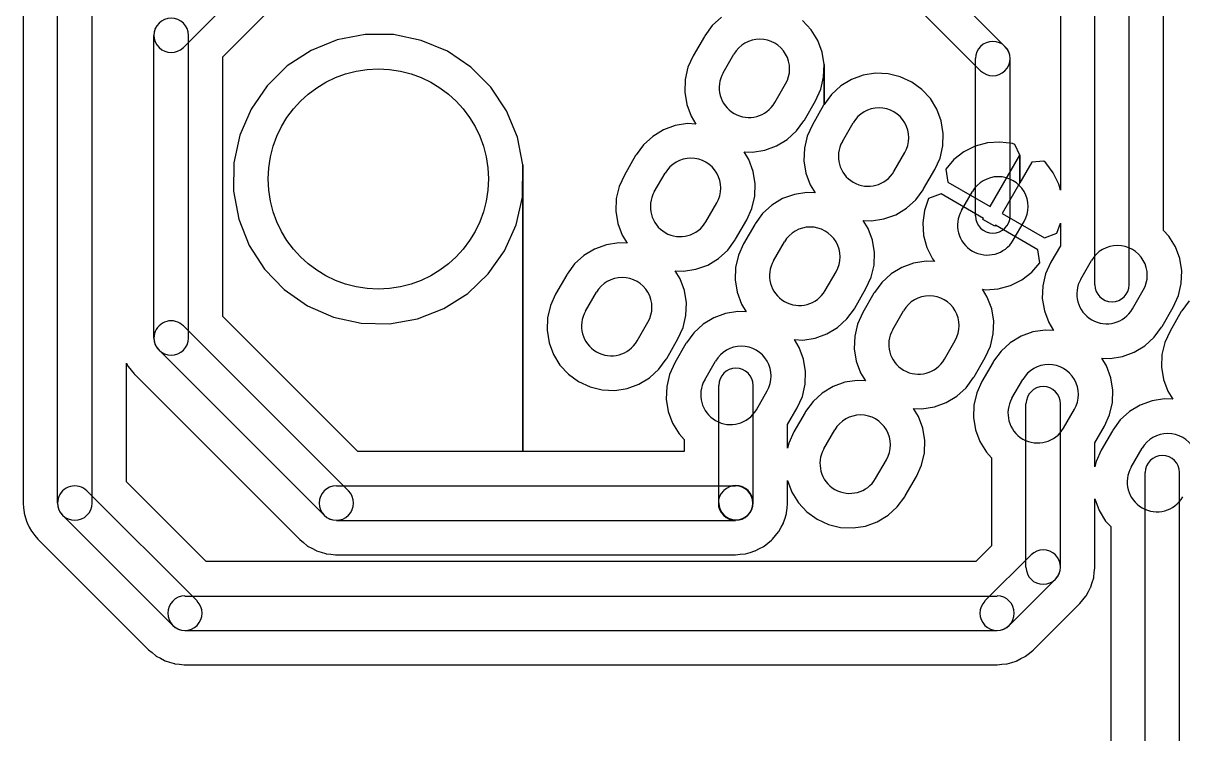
# Model space of a CAD drawing. Extents: x 10 to 213, y -213 to -15.
# Drawn here: x 34.1 to 55.5, y -153.87 to -140.75 of the extents above; entities that cross this region are included whole.
import ezdxf

# ---------------------------------------------------------------- set-up
doc = ezdxf.new("R2010")
doc.units = 0
doc.header["$MEASUREMENT"] = 0
doc.layers.add('BLACK', color=250, linetype='CONTINUOUS')

msp = doc.modelspace()

# ---------------------------------------------------------------- linework, layer by layer
at = {"layer": 'BLACK'}
for p, q in [((37.0545, -141.195), (47.2145, -131.035)), ((37.7825, -141.365), (47.3845, -131.763)), ((37.7825, -141.365), (47.3845, -131.763)), ((53.8732, -145.573), (53.8732, -137.503)), ((54.5082, -145.573), (54.5082, -137.503)), ((55.1432, -144.575), (55.1432, -137.503)), ((55.1432, -144.575), (55.1432, -137.503)), ((53.2382, -137.897), (53.2382, -143.831)), ((53.2382, -137.897), (53.2382, -143.831)), ((52.2155, -141.175), (50.0085, -138.967)), ((34.0995, -139.446), (34.0995, -149.606)), ((34.0995, -139.446), (34.0995, -149.606)), ((34.7345, -149.606), (34.7345, -139.446)), ((35.3695, -149.606), (35.3695, -139.446)), ((51.7665, -141.624), (49.5595, -139.417)), ((46.8143, -140.791), (46.6771, -140.977)), ((46.8143, -140.791), (46.6771, -140.977)), ((46.9851, -140.635), (46.8143, -140.791)), ((46.9851, -140.635), (46.8143, -140.791)), ((48.6389, -140.867), (48.4817, -140.698)), ((48.6389, -140.867), (48.4817, -140.698)), ((36.5125, -146.558), (36.5125, -140.97)), ((37.1475, -146.558), (37.1475, -140.97)), ((40.4093, -140.953), (39.8956, -141.051)), ((40.4093, -140.953), (39.8956, -141.051)), ((40.9323, -140.957), (40.4093, -140.953)), ((40.9323, -140.957), (40.4093, -140.953)), ((41.4447, -141.062), (40.9323, -140.957)), ((41.4447, -141.062), (40.9323, -140.957)), ((46.6687, -140.991), (46.462, -141.349)), ((46.6687, -140.991), (46.462, -141.349)), ((46.6771, -140.977), (46.6687, -140.991)), ((46.6771, -140.977), (46.6687, -140.991)), ((48.76, -141.064), (48.6389, -140.867)), ((48.76, -141.064), (48.6389, -140.867)), ((39.8956, -141.051), (39.4106, -141.247)), ((39.8956, -141.051), (39.4106, -141.247)), ((41.9268, -141.265), (41.4447, -141.062)), ((41.9268, -141.265), (41.4447, -141.062)), ((48.8407, -141.281), (48.76, -141.064)), ((48.8407, -141.281), (48.76, -141.064)), ((37.7825, -146.163), (37.7825, -141.365)), ((37.7825, -146.163), (37.7825, -141.365)), ((39.4106, -141.247), (38.973, -141.534)), ((39.4106, -141.247), (38.973, -141.534)), ((42.3605, -141.557), (41.9268, -141.265)), ((42.3605, -141.557), (41.9268, -141.265)), ((46.462, -141.349), (46.3665, -141.56)), ((46.462, -141.349), (46.3665, -141.56)), ((47.0153, -141.661), (47.2153, -141.315)), ((48.8776, -141.51), (48.8407, -141.281)), ((48.8776, -141.51), (48.8407, -141.281)), ((51.6735, -144.303), (51.6735, -141.399)), ((52.3085, -144.303), (52.3085, -141.399)), ((38.973, -141.534), (38.5993, -141.9)), ((38.973, -141.534), (38.5993, -141.9)), ((42.729, -141.929), (42.3605, -141.557)), ((42.729, -141.929), (42.3605, -141.557)), ((46.3665, -141.56), (46.3137, -141.785)), ((46.3665, -141.56), (46.3137, -141.785)), ((48.8696, -141.741), (48.8776, -141.51)), ((48.8696, -141.741), (48.8776, -141.51)), ((48.8776, -142.246), (48.8776, -141.51)), ((48.8776, -141.51), (48.8776, -142.246)), ((48.8776, -142.246), (48.8776, -141.51)), ((48.8776, -141.51), (48.8776, -142.246)), ((46.3137, -141.785), (46.3056, -142.016)), ((46.3137, -141.785), (46.3056, -142.016)), ((48.8168, -141.966), (48.8696, -141.741)), ((48.8168, -141.966), (48.8696, -141.741)), ((49.3827, -141.785), (49.1848, -141.905)), ((49.3827, -141.785), (49.1848, -141.905)), ((49.6, -141.706), (49.3827, -141.785)), ((49.6, -141.706), (49.3827, -141.785)), ((49.8285, -141.671), (49.6, -141.706)), ((49.8285, -141.671), (49.6, -141.706)), ((50.0596, -141.68), (49.8285, -141.671)), ((50.0596, -141.68), (49.8285, -141.671)), ((50.2844, -141.735), (50.0596, -141.68)), ((50.2844, -141.735), (50.0596, -141.68)), ((50.4943, -141.832), (50.2844, -141.735)), ((50.4943, -141.832), (50.2844, -141.735)), ((50.6814, -141.968), (50.4943, -141.832)), ((50.6814, -141.968), (50.4943, -141.832)), ((38.5993, -141.9), (38.3038, -142.331)), ((38.5993, -141.9), (38.3038, -142.331)), ((43.0184, -142.364), (42.729, -141.929)), ((43.0184, -142.364), (42.729, -141.929)), ((46.3056, -142.016), (46.3426, -142.245)), ((46.3056, -142.016), (46.3426, -142.245)), ((47.9679, -142.211), (48.1679, -141.865)), ((48.7212, -142.176), (48.8168, -141.966)), ((48.7212, -142.176), (48.8168, -141.966)), ((49.0141, -142.061), (48.8776, -142.246)), ((49.0141, -142.061), (48.8776, -142.246)), ((49.1848, -141.905), (49.0141, -142.061)), ((49.1848, -141.905), (49.0141, -142.061)), ((50.8386, -142.137), (50.6814, -141.968)), ((50.8386, -142.137), (50.6814, -141.968)), ((46.3426, -142.245), (46.4232, -142.461)), ((46.3426, -142.245), (46.4232, -142.461)), ((48.5145, -142.534), (48.7212, -142.176)), ((48.5145, -142.534), (48.7212, -142.176)), ((48.8684, -142.261), (48.6617, -142.619)), ((48.8684, -142.261), (48.6617, -142.619)), ((48.8768, -142.247), (48.8684, -142.261)), ((48.8768, -142.247), (48.8684, -142.261)), ((48.8776, -142.246), (48.8768, -142.247)), ((48.8776, -142.246), (48.8768, -142.247)), ((50.9598, -142.334), (50.8386, -142.137)), ((50.9598, -142.334), (50.8386, -142.137)), ((38.3038, -142.331), (38.0978, -142.812)), ((38.3038, -142.331), (38.0978, -142.812)), ((43.2177, -142.848), (43.0184, -142.364)), ((43.2177, -142.848), (43.0184, -142.364)), ((46.4232, -142.461), (46.5127, -142.607)), ((46.4232, -142.461), (46.5127, -142.607)), ((51.0404, -142.551), (50.9598, -142.334)), ((51.0404, -142.551), (50.9598, -142.334)), ((45.913, -142.715), (45.7151, -142.835)), ((45.913, -142.715), (45.7151, -142.835)), ((46.1303, -142.636), (45.913, -142.715)), ((46.1303, -142.636), (45.913, -142.715)), ((46.3588, -142.6), (46.1303, -142.636)), ((46.3588, -142.6), (46.1303, -142.636)), ((46.5127, -142.607), (46.3588, -142.6)), ((46.5127, -142.607), (46.3588, -142.6)), ((48.3689, -142.735), (48.5061, -142.549)), ((48.3689, -142.735), (48.5061, -142.549)), ((48.5061, -142.549), (48.5145, -142.534)), ((48.5061, -142.549), (48.5145, -142.534)), ((48.6617, -142.619), (48.5662, -142.83)), ((48.6617, -142.619), (48.5662, -142.83)), ((49.215, -142.931), (49.415, -142.585)), ((51.0773, -142.78), (51.0404, -142.551)), ((51.0773, -142.78), (51.0404, -142.551)), ((38.0978, -142.812), (37.989, -143.324)), ((38.0978, -142.812), (37.989, -143.324)), ((43.3193, -143.361), (43.2177, -142.848)), ((43.3193, -143.361), (43.2177, -142.848)), ((45.7151, -142.835), (45.5443, -142.991)), ((45.7151, -142.835), (45.5443, -142.991)), ((48.0003, -143.011), (48.1981, -142.891)), ((48.0003, -143.011), (48.1981, -142.891)), ((48.1981, -142.891), (48.3689, -142.735)), ((48.1981, -142.891), (48.3689, -142.735)), ((48.5662, -142.83), (48.5134, -143.055)), ((48.5662, -142.83), (48.5134, -143.055)), ((51.0693, -143.011), (51.0773, -142.78)), ((51.0693, -143.011), (51.0773, -142.78)), ((45.5443, -142.991), (45.4071, -143.177)), ((45.5443, -142.991), (45.4071, -143.177)), ((47.49, -143.264), (47.4005, -143.119)), ((47.4005, -143.119), (47.5544, -143.125)), ((47.49, -143.264), (47.4005, -143.119)), ((47.4005, -143.119), (47.5544, -143.125)), ((47.5544, -143.125), (47.783, -143.09)), ((47.5544, -143.125), (47.783, -143.09)), ((47.783, -143.09), (48.0003, -143.011)), ((47.783, -143.09), (48.0003, -143.011)), ((48.5134, -143.055), (48.5053, -143.286)), ((48.5134, -143.055), (48.5053, -143.286)), ((50.1676, -143.481), (50.3676, -143.135)), ((51.0165, -143.236), (51.0693, -143.011)), ((51.0165, -143.236), (51.0693, -143.011)), ((51.4578, -143.121), (51.2739, -143.263)), ((51.4578, -143.121), (51.2739, -143.263)), ((51.6658, -143.017), (51.4578, -143.121)), ((51.6658, -143.017), (51.4578, -143.121)), ((51.8901, -142.956), (51.6658, -143.017)), ((51.8901, -142.956), (51.6658, -143.017)), ((52.1219, -142.939), (51.8901, -142.956)), ((52.1219, -142.939), (51.8901, -142.956)), ((52.3526, -142.968), (52.1219, -142.939)), ((52.3526, -142.968), (52.1219, -142.939)), ((52.3947, -142.984), (52.3526, -142.968)), ((52.3947, -142.984), (52.3526, -142.968)), ((52.4902, -143.184), (52.3947, -142.984)), ((52.4902, -143.184), (52.3947, -142.984)), ((37.989, -143.324), (37.9817, -143.847)), ((37.989, -143.324), (37.9817, -143.847)), ((43.311, -143.958), (43.3193, -143.361)), ((43.311, -143.958), (43.3193, -143.361)), ((43.3193, -148.654), (43.3193, -143.361)), ((43.3193, -143.361), (43.3193, -148.654)), ((43.3193, -148.654), (43.3193, -143.361)), ((43.3193, -143.361), (43.3193, -148.654)), ((45.3987, -143.191), (45.192, -143.549)), ((45.3987, -143.191), (45.192, -143.549)), ((45.4071, -143.177), (45.3987, -143.191)), ((45.4071, -143.177), (45.3987, -143.191)), ((47.5707, -143.481), (47.49, -143.264)), ((47.5707, -143.481), (47.49, -143.264)), ((48.5053, -143.286), (48.5423, -143.515)), ((48.5053, -143.286), (48.5423, -143.515)), ((50.9209, -143.446), (51.0165, -143.236)), ((50.9209, -143.446), (51.0165, -143.236)), ((51.2739, -143.263), (51.1211, -143.438)), ((51.2739, -143.263), (51.1211, -143.438)), ((51.9445, -144.129), (52.4902, -143.184)), ((51.9445, -144.129), (52.4902, -143.184)), ((52.4902, -143.692), (52.4902, -143.184)), ((52.4902, -143.184), (52.4902, -143.692)), ((52.4902, -143.692), (52.4902, -143.184)), ((52.4902, -143.184), (52.4902, -143.692)), ((52.7102, -143.311), (52.4902, -143.692)), ((52.7102, -143.311), (52.4902, -143.692)), ((52.9312, -143.294), (52.7102, -143.311)), ((52.9312, -143.294), (52.7102, -143.311)), ((52.9666, -143.322), (52.9312, -143.294)), ((52.9666, -143.322), (52.9312, -143.294)), ((53.1068, -143.508), (52.9666, -143.322)), ((53.1068, -143.508), (52.9666, -143.322)), ((45.192, -143.549), (45.0965, -143.76)), ((45.192, -143.549), (45.0965, -143.76)), ((45.7453, -143.861), (45.9453, -143.514)), ((47.6076, -143.709), (47.5707, -143.481)), ((47.6076, -143.709), (47.5707, -143.481)), ((48.5423, -143.515), (48.6229, -143.731)), ((48.5423, -143.515), (48.6229, -143.731)), ((50.7142, -143.804), (50.9209, -143.446)), ((50.7142, -143.804), (50.9209, -143.446)), ((51.1211, -143.438), (51.1624, -143.678)), ((51.1211, -143.438), (51.1624, -143.678)), ((53.2083, -143.717), (53.1068, -143.508)), ((53.2083, -143.717), (53.1068, -143.508)), ((45.0965, -143.76), (45.0437, -143.985)), ((45.0965, -143.76), (45.0437, -143.985)), ((47.5996, -143.94), (47.6076, -143.709)), ((47.5996, -143.94), (47.6076, -143.709)), ((48.6229, -143.731), (48.7124, -143.877)), ((48.6229, -143.731), (48.7124, -143.877)), ((51.1624, -143.678), (51.9445, -144.129)), ((51.1624, -143.678), (51.9445, -144.129)), ((52.4902, -143.692), (52.1645, -144.256)), ((52.4902, -143.692), (52.1645, -144.256)), ((53.2382, -143.831), (53.2083, -143.717)), ((53.2382, -143.831), (53.2083, -143.717)), ((37.9817, -143.847), (38.0761, -144.361)), ((37.9817, -143.847), (38.0761, -144.361)), ((43.1951, -144.468), (43.311, -143.958)), ((43.1951, -144.468), (43.311, -143.958)), ((45.0437, -143.985), (45.0356, -144.216)), ((45.0437, -143.985), (45.0356, -144.216)), ((47.5468, -144.166), (47.5996, -143.94)), ((47.5468, -144.166), (47.5996, -143.94)), ((48.1127, -143.985), (47.9148, -144.105)), ((48.1127, -143.985), (47.9148, -144.105)), ((48.33, -143.906), (48.1127, -143.985)), ((48.33, -143.906), (48.1127, -143.985)), ((48.5585, -143.87), (48.33, -143.906)), ((48.5585, -143.87), (48.33, -143.906)), ((48.7124, -143.877), (48.5585, -143.87)), ((48.7124, -143.877), (48.5585, -143.87)), ((50.5686, -144.005), (50.7058, -143.819)), ((50.5686, -144.005), (50.7058, -143.819)), ((50.7058, -143.819), (50.7142, -143.804)), ((50.7058, -143.819), (50.7142, -143.804)), ((50.8073, -143.982), (50.7319, -144.202)), ((50.8073, -143.982), (50.7319, -144.202)), ((51.0354, -143.898), (50.8073, -143.982)), ((51.0354, -143.898), (50.8073, -143.982)), ((51.8175, -144.349), (51.0354, -143.898)), ((51.8175, -144.349), (51.0354, -143.898)), ((51.4147, -144.201), (51.6147, -143.855)), ((45.0356, -144.216), (45.0726, -144.444)), ((45.0356, -144.216), (45.0726, -144.444)), ((46.6979, -144.411), (46.8979, -144.064)), ((47.4512, -144.376), (47.5468, -144.166)), ((47.4512, -144.376), (47.5468, -144.166)), ((47.9148, -144.105), (47.7441, -144.261)), ((47.9148, -144.105), (47.7441, -144.261)), ((50.2, -144.281), (50.3978, -144.161)), ((50.2, -144.281), (50.3978, -144.161)), ((50.3978, -144.161), (50.5686, -144.005)), ((50.3978, -144.161), (50.5686, -144.005)), ((50.7319, -144.202), (50.7007, -144.432)), ((50.7319, -144.202), (50.7007, -144.432)), ((38.0761, -144.361), (38.2687, -144.847)), ((38.0761, -144.361), (38.2687, -144.847)), ((47.2445, -144.734), (47.4512, -144.376)), ((47.2445, -144.734), (47.4512, -144.376)), ((47.7441, -144.261), (47.6068, -144.447)), ((47.7441, -144.261), (47.6068, -144.447)), ((49.6898, -144.534), (49.6002, -144.389)), ((49.6002, -144.389), (49.7541, -144.395)), ((49.6898, -144.534), (49.6002, -144.389)), ((49.6002, -144.389), (49.7541, -144.395)), ((49.7541, -144.395), (49.9827, -144.36)), ((49.7541, -144.395), (49.9827, -144.36)), ((49.9827, -144.36), (50.2, -144.281)), ((49.9827, -144.36), (50.2, -144.281)), ((51.8075, -144.367), (51.8175, -144.349)), ((51.8075, -144.367), (51.8175, -144.349)), ((52.0275, -144.494), (51.8075, -144.367)), ((52.0275, -144.494), (51.8075, -144.367)), ((52.1645, -144.256), (52.9467, -144.708)), ((52.1645, -144.256), (52.9467, -144.708)), ((52.3673, -144.751), (52.5673, -144.405)), ((42.9824, -144.946), (43.1951, -144.468)), ((42.9824, -144.946), (43.1951, -144.468)), ((45.0726, -144.444), (45.1532, -144.661)), ((45.0726, -144.444), (45.1532, -144.661)), ((47.5984, -144.461), (47.3917, -144.819)), ((47.5984, -144.461), (47.3917, -144.819)), ((47.6068, -144.447), (47.5984, -144.461)), ((47.6068, -144.447), (47.5984, -144.461)), ((49.7704, -144.751), (49.6898, -144.534)), ((49.7704, -144.751), (49.6898, -144.534)), ((50.7007, -144.432), (50.7148, -144.664)), ((50.7007, -144.432), (50.7148, -144.664)), ((52.0375, -144.476), (52.0275, -144.494)), ((52.0375, -144.476), (52.0275, -144.494)), ((52.8197, -144.928), (52.0375, -144.476)), ((52.8197, -144.928), (52.0375, -144.476)), ((52.9467, -144.708), (53.1748, -144.624)), ((52.9467, -144.708), (53.1748, -144.624)), ((53.1748, -144.624), (53.2382, -144.439)), ((53.1748, -144.624), (53.2382, -144.439)), ((53.2382, -144.439), (53.2382, -144.853)), ((53.2382, -144.439), (53.2382, -144.853)), ((55.238, -144.677), (55.1432, -144.575)), ((55.238, -144.677), (55.1432, -144.575)), ((38.2687, -144.847), (38.552, -145.287)), ((38.2687, -144.847), (38.552, -145.287)), ((44.8603, -144.836), (44.643, -144.915)), ((44.8603, -144.836), (44.643, -144.915)), ((45.0888, -144.8), (44.8603, -144.836)), ((45.0888, -144.8), (44.8603, -144.836)), ((45.2427, -144.807), (45.0888, -144.8)), ((45.2427, -144.807), (45.0888, -144.8)), ((45.1532, -144.661), (45.2427, -144.807)), ((45.1532, -144.661), (45.2427, -144.807)), ((47.0989, -144.935), (47.2361, -144.748)), ((47.0989, -144.935), (47.2361, -144.748)), ((47.2361, -144.748), (47.2445, -144.734)), ((47.2361, -144.748), (47.2445, -144.734)), ((47.3917, -144.819), (47.2962, -145.03)), ((47.3917, -144.819), (47.2962, -145.03)), ((47.945, -145.131), (48.145, -144.784)), ((49.8073, -144.979), (49.7704, -144.751)), ((49.8073, -144.979), (49.7704, -144.751)), ((50.7148, -144.664), (50.7738, -144.889)), ((50.7148, -144.664), (50.7738, -144.889)), ((53.2382, -144.853), (53.0611, -145.159)), ((53.2382, -144.853), (53.0611, -145.159)), ((55.3592, -144.874), (55.238, -144.677)), ((55.3592, -144.874), (55.238, -144.677)), ((42.6809, -145.373), (42.9824, -144.946)), ((42.6809, -145.373), (42.9824, -144.946)), ((44.4451, -145.034), (44.2743, -145.19)), ((44.4451, -145.034), (44.2743, -145.19)), ((44.643, -144.915), (44.4451, -145.034)), ((44.643, -144.915), (44.4451, -145.034)), ((46.9281, -145.091), (47.0989, -144.935)), ((46.9281, -145.091), (47.0989, -144.935)), ((47.2962, -145.03), (47.2434, -145.255)), ((47.2962, -145.03), (47.2434, -145.255)), ((49.7993, -145.21), (49.8073, -144.979)), ((49.7993, -145.21), (49.8073, -144.979)), ((50.7738, -144.889), (50.8753, -145.098)), ((50.7738, -144.889), (50.8753, -145.098)), ((52.8609, -145.168), (52.8197, -144.928)), ((52.8609, -145.168), (52.8197, -144.928)), ((55.4398, -145.091), (55.3592, -144.874)), ((55.4398, -145.091), (55.3592, -144.874)), ((38.552, -145.287), (38.9153, -145.663)), ((38.552, -145.287), (38.9153, -145.663)), ((44.2743, -145.19), (44.1371, -145.377)), ((44.2743, -145.19), (44.1371, -145.377)), ((46.513, -145.289), (46.7303, -145.21)), ((46.513, -145.289), (46.7303, -145.21)), ((46.7303, -145.21), (46.9281, -145.091)), ((46.7303, -145.21), (46.9281, -145.091)), ((47.2434, -145.255), (47.2353, -145.486)), ((47.2434, -145.255), (47.2353, -145.486)), ((49.7465, -145.436), (49.7993, -145.21)), ((49.7465, -145.436), (49.7993, -145.21)), ((50.3124, -145.255), (50.1145, -145.375)), ((50.3124, -145.255), (50.1145, -145.375)), ((50.5297, -145.176), (50.3124, -145.255)), ((50.5297, -145.176), (50.3124, -145.255)), ((50.7582, -145.14), (50.5297, -145.176)), ((50.7582, -145.14), (50.5297, -145.176)), ((50.9121, -145.147), (50.7582, -145.14)), ((50.9121, -145.147), (50.7582, -145.14)), ((50.8753, -145.098), (50.9121, -145.147)), ((50.8753, -145.098), (50.9121, -145.147)), ((52.7081, -145.343), (52.8609, -145.168)), ((52.7081, -145.343), (52.8609, -145.168)), ((53.0611, -145.159), (52.9656, -145.37)), ((53.0611, -145.159), (52.9656, -145.37)), ((53.6144, -145.471), (53.8144, -145.125)), ((55.4768, -145.32), (55.4398, -145.091)), ((55.4768, -145.32), (55.4398, -145.091)), ((42.3021, -145.734), (42.6809, -145.373)), ((42.3021, -145.734), (42.6809, -145.373)), ((44.1287, -145.391), (43.922, -145.749)), ((44.1287, -145.391), (43.922, -145.749)), ((44.1371, -145.377), (44.1287, -145.391)), ((44.1371, -145.377), (44.1287, -145.391)), ((46.22, -145.464), (46.1305, -145.318)), ((46.1305, -145.318), (46.2844, -145.325)), ((46.22, -145.464), (46.1305, -145.318)), ((46.1305, -145.318), (46.2844, -145.325)), ((46.3007, -145.681), (46.22, -145.464)), ((46.3007, -145.681), (46.22, -145.464)), ((46.2844, -145.325), (46.513, -145.289)), ((46.2844, -145.325), (46.513, -145.289)), ((47.2353, -145.486), (47.2723, -145.714)), ((47.2353, -145.486), (47.2723, -145.714)), ((48.8976, -145.681), (49.0976, -145.334)), ((49.6509, -145.646), (49.7465, -145.436)), ((49.6509, -145.646), (49.7465, -145.436)), ((50.1145, -145.375), (49.9438, -145.531)), ((50.1145, -145.375), (49.9438, -145.531)), ((52.3162, -145.589), (52.5242, -145.485)), ((52.3162, -145.589), (52.5242, -145.485)), ((52.5242, -145.485), (52.7081, -145.343)), ((52.5242, -145.485), (52.7081, -145.343)), ((52.9656, -145.37), (52.9128, -145.595)), ((52.9656, -145.37), (52.9128, -145.595)), ((55.4687, -145.551), (55.4768, -145.32)), ((55.4687, -145.551), (55.4768, -145.32)), ((38.9153, -145.663), (39.3448, -145.962)), ((38.9153, -145.663), (39.3448, -145.962)), ((44.4753, -146.061), (44.6753, -145.714)), ((46.3376, -145.909), (46.3007, -145.681)), ((46.3376, -145.909), (46.3007, -145.681)), ((47.2723, -145.714), (47.3529, -145.931)), ((47.2723, -145.714), (47.3529, -145.931)), ((49.4442, -146.004), (49.6509, -145.646)), ((49.4442, -146.004), (49.6509, -145.646)), ((49.9438, -145.531), (49.8065, -145.717)), ((49.9438, -145.531), (49.8065, -145.717)), ((51.8895, -145.804), (51.8004, -145.659)), ((51.8004, -145.659), (51.8601, -145.667)), ((51.8895, -145.804), (51.8004, -145.659)), ((51.8004, -145.659), (51.8601, -145.667)), ((51.8601, -145.667), (52.092, -145.65)), ((51.8601, -145.667), (52.092, -145.65)), ((52.092, -145.65), (52.3162, -145.589)), ((52.092, -145.65), (52.3162, -145.589)), ((52.9128, -145.595), (52.9047, -145.826)), ((52.9128, -145.595), (52.9047, -145.826)), ((54.5671, -146.021), (54.7671, -145.675)), ((55.4159, -145.776), (55.4687, -145.551)), ((55.4159, -145.776), (55.4687, -145.551)), ((41.8605, -146.014), (42.3021, -145.734)), ((41.8605, -146.014), (42.3021, -145.734)), ((43.922, -145.749), (43.8265, -145.959)), ((43.922, -145.749), (43.8265, -145.959)), ((46.3296, -146.14), (46.3376, -145.909)), ((46.3296, -146.14), (46.3376, -145.909)), ((49.7981, -145.731), (49.5914, -146.089)), ((49.7981, -145.731), (49.5914, -146.089)), ((49.8065, -145.717), (49.7981, -145.731)), ((49.8065, -145.717), (49.7981, -145.731)), ((51.9701, -146.021), (51.8895, -145.804)), ((51.9701, -146.021), (51.8895, -145.804)), ((52.9047, -145.826), (52.9417, -146.055)), ((52.9047, -145.826), (52.9417, -146.055)), ((55.3203, -145.986), (55.4159, -145.776)), ((55.3203, -145.986), (55.4159, -145.776)), ((55.6132, -145.871), (55.4759, -146.057)), ((55.6132, -145.871), (55.4759, -146.057)), ((39.3448, -145.962), (39.8241, -146.171)), ((39.3448, -145.962), (39.8241, -146.171)), ((41.3729, -146.204), (41.8605, -146.014)), ((41.3729, -146.204), (41.8605, -146.014)), ((43.8265, -145.959), (43.7737, -146.185)), ((43.8265, -145.959), (43.7737, -146.185)), ((46.2768, -146.365), (46.3296, -146.14)), ((46.2768, -146.365), (46.3296, -146.14)), ((47.06, -146.106), (46.8427, -146.185)), ((47.06, -146.106), (46.8427, -146.185)), ((47.2885, -146.07), (47.06, -146.106)), ((47.2885, -146.07), (47.06, -146.106)), ((47.4424, -146.077), (47.2885, -146.07)), ((47.4424, -146.077), (47.2885, -146.07)), ((47.3529, -145.931), (47.4424, -146.077)), ((47.3529, -145.931), (47.4424, -146.077)), ((49.2986, -146.205), (49.4358, -146.018)), ((49.2986, -146.205), (49.4358, -146.018)), ((49.4358, -146.018), (49.4442, -146.004)), ((49.4358, -146.018), (49.4442, -146.004)), ((49.5914, -146.089), (49.4959, -146.3)), ((49.5914, -146.089), (49.4959, -146.3)), ((50.1447, -146.401), (50.3447, -146.054)), ((52.007, -146.249), (51.9701, -146.021)), ((52.007, -146.249), (51.9701, -146.021)), ((52.9417, -146.055), (53.0223, -146.271)), ((52.9417, -146.055), (53.0223, -146.271)), ((55.1136, -146.344), (55.3203, -145.986)), ((55.1136, -146.344), (55.3203, -145.986)), ((55.4676, -146.071), (55.2609, -146.429)), ((55.4676, -146.071), (55.2609, -146.429)), ((55.4759, -146.057), (55.4676, -146.071)), ((55.4759, -146.057), (55.4676, -146.071)), ((40.1025, -149.381), (37.0545, -146.333)), ((40.2725, -148.654), (37.7825, -146.163)), ((40.2725, -148.654), (37.7825, -146.163)), ((39.8241, -146.171), (40.3349, -146.283)), ((39.8241, -146.171), (40.3349, -146.283)), ((40.3349, -146.283), (40.8578, -146.294)), ((40.3349, -146.283), (40.8578, -146.294)), ((40.8578, -146.294), (41.3729, -146.204)), ((40.8578, -146.294), (41.3729, -146.204)), ((43.7737, -146.185), (43.7656, -146.416)), ((43.7737, -146.185), (43.7656, -146.416)), ((45.4279, -146.611), (45.6279, -146.264)), ((46.6448, -146.304), (46.4741, -146.46)), ((46.6448, -146.304), (46.4741, -146.46)), ((46.8427, -146.185), (46.6448, -146.304)), ((46.8427, -146.185), (46.6448, -146.304)), ((49.1278, -146.361), (49.2986, -146.205)), ((49.1278, -146.361), (49.2986, -146.205)), ((49.4959, -146.3), (49.4431, -146.525)), ((49.4959, -146.3), (49.4431, -146.525)), ((51.999, -146.48), (52.007, -146.249)), ((51.999, -146.48), (52.007, -146.249)), ((53.0223, -146.271), (53.1118, -146.417)), ((53.0223, -146.271), (53.1118, -146.417)), ((55.1053, -146.359), (55.1136, -146.344)), ((55.1053, -146.359), (55.1136, -146.344)), ((43.7656, -146.416), (43.8026, -146.644)), ((43.7656, -146.416), (43.8026, -146.644)), ((46.1812, -146.576), (46.2768, -146.365)), ((46.1812, -146.576), (46.2768, -146.365)), ((46.4741, -146.46), (46.3368, -146.647)), ((46.4741, -146.46), (46.3368, -146.647)), ((48.4841, -146.595), (48.7127, -146.559)), ((48.4841, -146.595), (48.7127, -146.559)), ((48.7127, -146.559), (48.93, -146.48)), ((48.7127, -146.559), (48.93, -146.48)), ((48.93, -146.48), (49.1278, -146.361)), ((48.93, -146.48), (49.1278, -146.361)), ((49.4431, -146.525), (49.435, -146.756)), ((49.4431, -146.525), (49.435, -146.756)), ((51.9462, -146.706), (51.999, -146.48)), ((51.9462, -146.706), (51.999, -146.48)), ((52.5121, -146.525), (52.3142, -146.645)), ((52.5121, -146.525), (52.3142, -146.645)), ((52.7294, -146.446), (52.5121, -146.525)), ((52.7294, -146.446), (52.5121, -146.525)), ((52.9579, -146.41), (52.7294, -146.446)), ((52.9579, -146.41), (52.7294, -146.446)), ((53.1118, -146.417), (52.9579, -146.41)), ((53.1118, -146.417), (52.9579, -146.41)), ((54.7972, -146.701), (54.968, -146.545)), ((54.7972, -146.701), (54.968, -146.545)), ((54.968, -146.545), (55.1053, -146.359)), ((54.968, -146.545), (55.1053, -146.359)), ((55.2609, -146.429), (55.1653, -146.64)), ((55.2609, -146.429), (55.1653, -146.64)), ((39.6535, -149.831), (36.6055, -146.783)), ((43.8026, -146.644), (43.8832, -146.861)), ((43.8026, -146.644), (43.8832, -146.861)), ((45.9745, -146.934), (46.1812, -146.576)), ((45.9745, -146.934), (46.1812, -146.576)), ((46.3284, -146.661), (46.1217, -147.019)), ((46.3284, -146.661), (46.1217, -147.019)), ((46.3368, -146.647), (46.3284, -146.661)), ((46.3368, -146.647), (46.3284, -146.661)), ((48.4198, -146.734), (48.3302, -146.588)), ((48.3302, -146.588), (48.4841, -146.595)), ((48.4198, -146.734), (48.3302, -146.588)), ((48.3302, -146.588), (48.4841, -146.595)), ((48.5004, -146.951), (48.4198, -146.734)), ((48.5004, -146.951), (48.4198, -146.734)), ((49.435, -146.756), (49.472, -146.984)), ((49.435, -146.756), (49.472, -146.984)), ((51.0973, -146.951), (51.2973, -146.604)), ((51.8506, -146.916), (51.9462, -146.706)), ((51.8506, -146.916), (51.9462, -146.706)), ((52.3142, -146.645), (52.1435, -146.801)), ((52.3142, -146.645), (52.1435, -146.801)), ((54.5994, -146.821), (54.7972, -146.701)), ((54.5994, -146.821), (54.7972, -146.701)), ((55.1653, -146.64), (55.1125, -146.865)), ((55.1653, -146.64), (55.1125, -146.865)), ((43.8832, -146.861), (44.0044, -147.058)), ((43.8832, -146.861), (44.0044, -147.058)), ((45.8289, -147.134), (45.9661, -146.948)), ((45.8289, -147.134), (45.9661, -146.948)), ((45.9661, -146.948), (45.9745, -146.934)), ((45.9661, -146.948), (45.9745, -146.934)), ((46.675, -147.331), (46.875, -146.984)), ((48.5373, -147.179), (48.5004, -146.951)), ((48.5373, -147.179), (48.5004, -146.951)), ((49.472, -146.984), (49.5526, -147.201)), ((49.472, -146.984), (49.5526, -147.201)), ((51.6439, -147.274), (51.8506, -146.916)), ((51.6439, -147.274), (51.8506, -146.916)), ((52.0062, -146.987), (51.9978, -147.001)), ((52.0062, -146.987), (51.9978, -147.001)), ((52.1435, -146.801), (52.0062, -146.987)), ((52.1435, -146.801), (52.0062, -146.987)), ((54.0892, -147.074), (53.9996, -146.929)), ((53.9996, -146.929), (54.1535, -146.935)), ((54.0892, -147.074), (53.9996, -146.929)), ((53.9996, -146.929), (54.1535, -146.935)), ((54.1535, -146.935), (54.3821, -146.9)), ((54.1535, -146.935), (54.3821, -146.9)), ((54.3821, -146.9), (54.5994, -146.821)), ((54.3821, -146.9), (54.5994, -146.821)), ((55.1125, -146.865), (55.1044, -147.096)), ((55.1125, -146.865), (55.1044, -147.096)), ((36.0045, -149.211), (36.0045, -147.025)), ((36.0045, -147.025), (36.0312, -147.077)), ((36.0045, -149.211), (36.0045, -147.025)), ((36.0045, -147.025), (36.0312, -147.077)), ((36.0312, -147.077), (36.0343, -147.081)), ((36.0312, -147.077), (36.0343, -147.081)), ((36.0343, -147.081), (36.0366, -147.085)), ((36.0343, -147.081), (36.0366, -147.085)), ((36.0366, -147.085), (36.0922, -147.153)), ((36.0366, -147.085), (36.0922, -147.153)), ((36.0922, -147.153), (36.1471, -147.222)), ((36.0922, -147.153), (36.1471, -147.222)), ((44.0044, -147.058), (44.1615, -147.227)), ((44.0044, -147.058), (44.1615, -147.227)), ((45.6581, -147.29), (45.8289, -147.134)), ((45.6581, -147.29), (45.8289, -147.134)), ((46.1217, -147.019), (46.0262, -147.229)), ((46.1217, -147.019), (46.0262, -147.229)), ((48.5293, -147.41), (48.5373, -147.179)), ((48.5293, -147.41), (48.5373, -147.179)), ((49.5526, -147.201), (49.6421, -147.347)), ((49.5526, -147.201), (49.6421, -147.347)), ((51.9978, -147.001), (51.7911, -147.359)), ((51.9978, -147.001), (51.7911, -147.359)), ((54.1698, -147.291), (54.0892, -147.074)), ((54.1698, -147.291), (54.0892, -147.074)), ((55.1044, -147.096), (55.1414, -147.325)), ((55.1044, -147.096), (55.1414, -147.325)), ((36.1471, -147.222), (36.154, -147.229)), ((36.1471, -147.222), (36.154, -147.229)), ((36.154, -147.229), (36.1541, -147.229)), ((36.154, -147.229), (36.1541, -147.229)), ((36.1541, -147.229), (36.1543, -147.229)), ((36.1541, -147.229), (36.1543, -147.229)), ((36.1543, -147.229), (36.1565, -147.232)), ((36.1543, -147.229), (36.1565, -147.232)), ((36.1565, -147.232), (39.2045, -150.28)), ((36.1565, -147.232), (39.2045, -150.28)), ((44.1615, -147.227), (44.3486, -147.363)), ((44.1615, -147.227), (44.3486, -147.363)), ((44.3486, -147.363), (44.5586, -147.46)), ((44.3486, -147.363), (44.5586, -147.46)), ((45.243, -147.489), (45.4603, -147.41)), ((45.243, -147.489), (45.4603, -147.41)), ((45.4603, -147.41), (45.6581, -147.29)), ((45.4603, -147.41), (45.6581, -147.29)), ((46.0262, -147.229), (45.9734, -147.455)), ((46.0262, -147.229), (45.9734, -147.455)), ((48.4765, -147.635), (48.5293, -147.41)), ((48.4765, -147.635), (48.5293, -147.41)), ((49.2597, -147.376), (49.0424, -147.455)), ((49.2597, -147.376), (49.0424, -147.455)), ((49.4882, -147.34), (49.2597, -147.376)), ((49.4882, -147.34), (49.2597, -147.376)), ((49.6421, -147.347), (49.4882, -147.34)), ((49.6421, -147.347), (49.4882, -147.34)), ((51.4983, -147.475), (51.6356, -147.288)), ((51.4983, -147.475), (51.6356, -147.288)), ((51.6356, -147.288), (51.6439, -147.274)), ((51.6356, -147.288), (51.6439, -147.274)), ((51.7911, -147.359), (51.6956, -147.57)), ((51.7911, -147.359), (51.6956, -147.57)), ((52.3444, -147.671), (52.5444, -147.324)), ((54.2068, -147.519), (54.1698, -147.291)), ((54.2068, -147.519), (54.1698, -147.291)), ((55.1414, -147.325), (55.222, -147.541)), ((55.1414, -147.325), (55.222, -147.541)), ((44.5586, -147.46), (44.7834, -147.515)), ((44.5586, -147.46), (44.7834, -147.515)), ((44.7834, -147.515), (45.0144, -147.525)), ((44.7834, -147.515), (45.0144, -147.525)), ((45.0144, -147.525), (45.243, -147.489)), ((45.0144, -147.525), (45.243, -147.489)), ((45.9734, -147.455), (45.9653, -147.686)), ((45.9734, -147.455), (45.9653, -147.686)), ((46.9338, -149.599), (46.9338, -147.432)), ((47.5688, -149.599), (47.5688, -147.432)), ((47.6276, -147.881), (47.8276, -147.534)), ((48.3809, -147.846), (48.4765, -147.635)), ((48.3809, -147.846), (48.4765, -147.635)), ((48.8445, -147.574), (48.6738, -147.73)), ((48.8445, -147.574), (48.6738, -147.73)), ((49.0424, -147.455), (48.8445, -147.574)), ((49.0424, -147.455), (48.8445, -147.574)), ((51.1297, -147.75), (51.3275, -147.631)), ((51.1297, -147.75), (51.3275, -147.631)), ((51.3275, -147.631), (51.4983, -147.475)), ((51.3275, -147.631), (51.4983, -147.475)), ((51.6956, -147.57), (51.6428, -147.795)), ((51.6956, -147.57), (51.6428, -147.795)), ((54.1987, -147.75), (54.2068, -147.519)), ((54.1987, -147.75), (54.2068, -147.519)), ((55.222, -147.541), (55.3115, -147.687)), ((55.222, -147.541), (55.3115, -147.687)), ((45.9653, -147.686), (46.0023, -147.914)), ((45.9653, -147.686), (46.0023, -147.914)), ((48.2038, -148.153), (48.3809, -147.846)), ((48.2038, -148.153), (48.3809, -147.846)), ((48.6738, -147.73), (48.5365, -147.917)), ((48.6738, -147.73), (48.5365, -147.917)), ((50.6838, -147.865), (50.9124, -147.829)), ((50.6838, -147.865), (50.9124, -147.829)), ((50.9124, -147.829), (51.1297, -147.75)), ((50.9124, -147.829), (51.1297, -147.75)), ((51.6428, -147.795), (51.6347, -148.026)), ((51.6428, -147.795), (51.6347, -148.026)), ((52.6032, -150.787), (52.6032, -147.773)), ((53.2382, -150.787), (53.2382, -147.773)), ((54.1459, -147.976), (54.1987, -147.75)), ((54.1459, -147.976), (54.1987, -147.75)), ((54.7118, -147.795), (54.514, -147.915)), ((54.7118, -147.795), (54.514, -147.915)), ((54.9291, -147.716), (54.7118, -147.795)), ((54.9291, -147.716), (54.7118, -147.795)), ((55.1576, -147.68), (54.9291, -147.716)), ((55.1576, -147.68), (54.9291, -147.716)), ((55.3115, -147.687), (55.1576, -147.68)), ((55.3115, -147.687), (55.1576, -147.68)), ((46.0023, -147.914), (46.0829, -148.131)), ((46.0023, -147.914), (46.0829, -148.131)), ((48.5281, -147.931), (48.3214, -148.289)), ((48.5281, -147.931), (48.3214, -148.289)), ((48.5365, -147.917), (48.5281, -147.931)), ((48.5365, -147.917), (48.5281, -147.931)), ((50.6195, -148.004), (50.5299, -147.858)), ((50.5299, -147.858), (50.6838, -147.865)), ((50.6195, -148.004), (50.5299, -147.858)), ((50.5299, -147.858), (50.6838, -147.865)), ((50.7001, -148.221), (50.6195, -148.004)), ((50.7001, -148.221), (50.6195, -148.004)), ((51.6347, -148.026), (51.6717, -148.254)), ((51.6347, -148.026), (51.6717, -148.254)), ((53.2971, -148.221), (53.4971, -147.874)), ((54.0503, -148.186), (54.1459, -147.976)), ((54.0503, -148.186), (54.1459, -147.976)), ((54.514, -147.915), (54.3432, -148.071)), ((54.514, -147.915), (54.3432, -148.071)), ((46.0829, -148.131), (46.2041, -148.328)), ((46.0829, -148.131), (46.2041, -148.328)), ((48.2038, -148.594), (48.2038, -148.153)), ((48.2038, -148.594), (48.2038, -148.153)), ((48.8747, -148.601), (49.0747, -148.254)), ((50.737, -148.449), (50.7001, -148.221)), ((50.737, -148.449), (50.7001, -148.221)), ((51.6717, -148.254), (51.7523, -148.471)), ((51.6717, -148.254), (51.7523, -148.471)), ((53.8732, -148.493), (54.0503, -148.186)), ((53.8732, -148.493), (54.0503, -148.186)), ((54.1976, -148.271), (53.9909, -148.629)), ((54.1976, -148.271), (53.9909, -148.629)), ((54.2059, -148.257), (54.1976, -148.271)), ((54.2059, -148.257), (54.1976, -148.271)), ((54.3432, -148.071), (54.2059, -148.257)), ((54.3432, -148.071), (54.2059, -148.257)), ((46.2041, -148.328), (46.2988, -148.43)), ((46.2041, -148.328), (46.2988, -148.43)), ((46.2988, -148.43), (46.2988, -148.654)), ((46.2988, -148.43), (46.2988, -148.654)), ((48.3214, -148.289), (48.2259, -148.499)), ((48.3214, -148.289), (48.2259, -148.499)), ((50.729, -148.68), (50.737, -148.449)), ((50.729, -148.68), (50.737, -148.449)), ((51.7523, -148.471), (51.8735, -148.668)), ((51.7523, -148.471), (51.8735, -148.668)), ((53.8732, -148.934), (53.8732, -148.493)), ((53.8732, -148.934), (53.8732, -148.493)), ((43.3193, -148.654), (40.2725, -148.654)), ((43.3193, -148.654), (40.2725, -148.654)), ((46.2988, -148.654), (43.3193, -148.654)), ((46.2988, -148.654), (43.3193, -148.654)), ((48.2259, -148.499), (48.2038, -148.594)), ((48.2259, -148.499), (48.2038, -148.594)), ((50.6762, -148.905), (50.729, -148.68)), ((50.6762, -148.905), (50.729, -148.68)), ((51.8735, -148.668), (51.9682, -148.77)), ((51.8735, -148.668), (51.9682, -148.77)), ((53.9909, -148.629), (53.8953, -148.84)), ((53.9909, -148.629), (53.8953, -148.84)), ((54.5441, -148.941), (54.7441, -148.594)), ((49.8273, -149.151), (50.0273, -148.804)), ((50.5806, -149.116), (50.6762, -148.905)), ((50.5806, -149.116), (50.6762, -148.905)), ((51.9682, -148.77), (51.9682, -150.393)), ((51.9682, -148.77), (51.9682, -150.393)), ((53.8953, -148.84), (53.8732, -148.934)), ((53.8953, -148.84), (53.8732, -148.934)), ((50.3739, -149.474), (50.5806, -149.116)), ((50.3739, -149.474), (50.5806, -149.116)), ((54.8029, -167.388), (54.8029, -149.043)), ((55.4379, -167.388), (55.4379, -149.043)), ((37.4785, -150.686), (36.0045, -149.211)), ((37.4785, -150.686), (36.0045, -149.211)), ((39.878, -149.289), (47.244, -149.289)), ((48.2038, -149.599), (48.2038, -149.189)), ((48.2038, -149.189), (48.2826, -149.401)), ((48.2038, -149.599), (48.2038, -149.189)), ((48.2038, -149.189), (48.2826, -149.401)), ((37.3085, -151.413), (35.2765, -149.381)), ((47.0268, -149.374), (47.0195, -149.381)), ((48.2826, -149.401), (48.4038, -149.598)), ((48.2826, -149.401), (48.4038, -149.598)), ((50.2283, -149.674), (50.3656, -149.488)), ((50.2283, -149.674), (50.3656, -149.488)), ((50.3656, -149.488), (50.3739, -149.474)), ((50.3656, -149.488), (50.3739, -149.474)), ((53.8732, -150.787), (53.8732, -149.529)), ((53.8732, -149.529), (53.952, -149.741)), ((53.8732, -150.787), (53.8732, -149.529)), ((53.8732, -149.529), (53.952, -149.741)), ((34.0995, -149.606), (34.1081, -149.694)), ((34.0995, -149.606), (34.1081, -149.694)), ((34.1081, -149.694), (34.1158, -149.781)), ((34.1081, -149.694), (34.1158, -149.781)), ((48.185, -149.787), (48.1939, -149.699)), ((48.185, -149.787), (48.1939, -149.699)), ((48.1939, -149.699), (48.2037, -149.612)), ((48.1939, -149.699), (48.2037, -149.612)), ((48.2037, -149.612), (48.2038, -149.602)), ((48.2037, -149.612), (48.2038, -149.602)), ((48.2038, -149.602), (48.2038, -149.599)), ((48.2038, -149.602), (48.2038, -149.599)), ((48.2038, -149.602), (48.2038, -149.602)), ((48.2038, -149.602), (48.2038, -149.602)), ((48.2038, -149.602), (48.2038, -149.602)), ((48.2038, -149.602), (48.2038, -149.602)), ((48.4038, -149.598), (48.5609, -149.767)), ((48.4038, -149.598), (48.5609, -149.767)), ((48.5609, -149.767), (48.748, -149.903)), ((48.5609, -149.767), (48.748, -149.903)), ((50.0575, -149.83), (50.2283, -149.674)), ((50.0575, -149.83), (50.2283, -149.674)), ((53.952, -149.741), (54.0732, -149.938)), ((53.952, -149.741), (54.0732, -149.938)), ((34.1158, -149.781), (34.1172, -149.786)), ((34.1158, -149.781), (34.1172, -149.786)), ((34.1172, -149.786), (34.1176, -149.791)), ((34.1172, -149.786), (34.1176, -149.791)), ((34.1176, -149.791), (34.1431, -149.875)), ((34.1176, -149.791), (34.1431, -149.875)), ((34.1431, -149.875), (34.1676, -149.96)), ((34.1431, -149.875), (34.1676, -149.96)), ((34.1676, -149.96), (34.1699, -149.964)), ((34.1676, -149.96), (34.1699, -149.964)), ((34.1699, -149.964), (34.1714, -149.969)), ((34.1699, -149.964), (34.1714, -149.969)), ((34.1714, -149.969), (34.2127, -150.047)), ((34.1714, -149.969), (34.2127, -150.047)), ((36.8595, -151.863), (34.8275, -149.831)), ((39.878, -149.924), (47.244, -149.924)), ((47.4758, -149.823), (47.4685, -149.831)), ((48.0844, -150.051), (48.1268, -149.974)), ((48.0844, -150.051), (48.1268, -149.974)), ((48.1268, -149.974), (48.1283, -149.969)), ((48.1268, -149.974), (48.1283, -149.969)), ((48.1283, -149.969), (48.1307, -149.965)), ((48.1283, -149.969), (48.1307, -149.965)), ((48.1307, -149.965), (48.1564, -149.881)), ((48.1307, -149.965), (48.1564, -149.881)), ((48.1564, -149.881), (48.183, -149.797)), ((48.1564, -149.881), (48.183, -149.797)), ((48.183, -149.797), (48.1836, -149.792)), ((48.183, -149.797), (48.1836, -149.792)), ((48.1836, -149.792), (48.185, -149.787)), ((48.1836, -149.792), (48.185, -149.787)), ((48.748, -149.903), (48.958, -150)), ((48.748, -149.903), (48.958, -150)), ((49.6424, -150.029), (49.8597, -149.95)), ((49.6424, -150.029), (49.8597, -149.95)), ((49.8597, -149.95), (50.0575, -149.83)), ((49.8597, -149.95), (50.0575, -149.83)), ((54.0732, -149.938), (54.1679, -150.04)), ((54.0732, -149.938), (54.1679, -150.04)), ((34.2127, -150.047), (34.2532, -150.125)), ((34.2127, -150.047), (34.2532, -150.125)), ((34.2532, -150.125), (34.2563, -150.129)), ((34.2532, -150.125), (34.2563, -150.129)), ((34.2563, -150.129), (34.2586, -150.133)), ((34.2563, -150.129), (34.2586, -150.133)), ((34.2586, -150.133), (34.3142, -150.201)), ((34.2586, -150.133), (34.3142, -150.201)), ((34.3142, -150.201), (34.3691, -150.27)), ((34.3142, -150.201), (34.3691, -150.27)), ((47.9248, -150.272), (47.9807, -150.204)), ((47.9248, -150.272), (47.9807, -150.204)), ((47.9807, -150.204), (48.0373, -150.137)), ((47.9807, -150.204), (48.0373, -150.137)), ((48.0373, -150.137), (48.0397, -150.132)), ((48.0373, -150.137), (48.0397, -150.132)), ((48.0397, -150.132), (48.0428, -150.129)), ((48.0397, -150.132), (48.0428, -150.129)), ((48.0428, -150.129), (48.0844, -150.051)), ((48.0428, -150.129), (48.0844, -150.051)), ((48.958, -150), (49.1828, -150.055)), ((48.958, -150), (49.1828, -150.055)), ((49.1828, -150.055), (49.4138, -150.065)), ((49.1828, -150.055), (49.4138, -150.065)), ((49.4138, -150.065), (49.6424, -150.029)), ((49.4138, -150.065), (49.6424, -150.029)), ((54.1679, -150.04), (54.1679, -167.388)), ((54.1679, -150.04), (54.1679, -167.388)), ((34.3691, -150.27), (34.376, -150.277)), ((34.3691, -150.27), (34.376, -150.277)), ((34.376, -150.277), (34.3761, -150.277)), ((34.376, -150.277), (34.3761, -150.277)), ((34.3761, -150.277), (34.3763, -150.277)), ((34.3761, -150.277), (34.3763, -150.277)), ((34.3763, -150.277), (34.3785, -150.28)), ((34.3763, -150.277), (34.3785, -150.28)), ((34.3785, -150.28), (36.4105, -152.312)), ((34.3785, -150.28), (36.4105, -152.312)), ((39.2045, -150.28), (39.2725, -150.335)), ((39.2045, -150.28), (39.2725, -150.335)), ((39.2725, -150.335), (39.3399, -150.392)), ((39.2725, -150.335), (39.3399, -150.392)), ((39.3399, -150.392), (39.3443, -150.394)), ((39.3399, -150.392), (39.3443, -150.394)), ((39.3443, -150.394), (39.3481, -150.398)), ((39.3443, -150.394), (39.3481, -150.398)), ((39.3481, -150.398), (39.4257, -150.439)), ((39.3481, -150.398), (39.4257, -150.439)), ((47.6846, -150.445), (47.7628, -150.405)), ((47.6846, -150.445), (47.7628, -150.405)), ((47.7628, -150.405), (47.7667, -150.402)), ((47.7628, -150.405), (47.7667, -150.402)), ((47.7667, -150.402), (47.7711, -150.399)), ((47.7667, -150.402), (47.7711, -150.399)), ((47.7711, -150.399), (47.8392, -150.344)), ((47.7711, -150.399), (47.8392, -150.344)), ((47.8392, -150.344), (47.9081, -150.289)), ((47.8392, -150.344), (47.9081, -150.289)), ((47.9081, -150.289), (47.915, -150.282)), ((47.9081, -150.289), (47.915, -150.282)), ((47.915, -150.282), (47.9152, -150.282)), ((47.915, -150.282), (47.9152, -150.282)), ((47.9152, -150.282), (47.9153, -150.282)), ((47.9152, -150.282), (47.9153, -150.282)), ((47.9153, -150.282), (47.9175, -150.28)), ((47.9153, -150.282), (47.9175, -150.28)), ((47.9175, -150.28), (47.9248, -150.272)), ((47.9175, -150.28), (47.9248, -150.272)), ((51.9682, -150.393), (51.6755, -150.686)), ((51.9682, -150.393), (51.6755, -150.686)), ((39.4257, -150.439), (39.5028, -150.481)), ((39.4257, -150.439), (39.5028, -150.481)), ((39.5028, -150.481), (39.5075, -150.483)), ((39.5028, -150.481), (39.5075, -150.483)), ((39.5075, -150.483), (39.512, -150.485)), ((39.5075, -150.483), (39.512, -150.485)), ((39.512, -150.485), (39.596, -150.511)), ((39.512, -150.485), (39.596, -150.511)), ((39.596, -150.511), (39.68, -150.538)), ((39.596, -150.511), (39.68, -150.538)), ((39.68, -150.538), (39.6849, -150.538)), ((39.68, -150.538), (39.6849, -150.538)), ((39.6849, -150.538), (39.6897, -150.54)), ((39.6849, -150.538), (39.6897, -150.54)), ((39.6897, -150.54), (39.7771, -150.549)), ((39.6897, -150.54), (39.7771, -150.549)), ((39.7771, -150.549), (39.8647, -150.558)), ((39.7771, -150.549), (39.8647, -150.558)), ((39.8647, -150.558), (39.8745, -150.558)), ((39.8647, -150.558), (39.8745, -150.558)), ((39.8745, -150.558), (39.8747, -150.558)), ((39.8745, -150.558), (39.8747, -150.558)), ((39.8747, -150.558), (39.8748, -150.558)), ((39.8747, -150.558), (39.8748, -150.558)), ((39.8748, -150.558), (39.878, -150.559)), ((39.8748, -150.558), (39.878, -150.559)), ((39.878, -150.559), (47.244, -150.559)), ((39.878, -150.559), (47.244, -150.559)), ((47.244, -150.559), (47.3316, -150.55)), ((47.244, -150.559), (47.3316, -150.55)), ((47.3316, -150.55), (47.4192, -150.542)), ((47.3316, -150.55), (47.4192, -150.542)), ((47.4192, -150.542), (47.424, -150.541)), ((47.4192, -150.542), (47.424, -150.541)), ((47.424, -150.541), (47.429, -150.54)), ((47.424, -150.541), (47.429, -150.54)), ((47.429, -150.54), (47.5132, -150.515)), ((47.429, -150.54), (47.5132, -150.515)), ((47.5132, -150.515), (47.5977, -150.49)), ((47.5132, -150.515), (47.5977, -150.49)), ((47.5977, -150.49), (47.6022, -150.488)), ((47.5977, -150.49), (47.6022, -150.488)), ((47.6022, -150.488), (47.607, -150.487)), ((47.6022, -150.488), (47.607, -150.487)), ((47.607, -150.487), (47.6846, -150.445)), ((47.607, -150.487), (47.6846, -150.445)), ((52.6962, -150.563), (51.8455, -151.413)), ((51.6755, -150.686), (37.4785, -150.686)), ((51.6755, -150.686), (37.4785, -150.686)), ((53.8633, -150.888), (53.8731, -150.801)), ((53.8633, -150.888), (53.8731, -150.801)), ((53.8731, -150.801), (53.8732, -150.791)), ((53.8731, -150.801), (53.8732, -150.791)), ((53.8732, -150.79), (53.8732, -150.787)), ((53.8732, -150.79), (53.8732, -150.787)), ((53.8732, -150.791), (53.8732, -150.79)), ((53.8732, -150.791), (53.8732, -150.79)), ((53.8732, -150.791), (53.8732, -150.791)), ((53.8732, -150.791), (53.8732, -150.791)), ((53.1452, -151.012), (52.2945, -151.863)), ((53.8258, -151.069), (53.8524, -150.985)), ((53.8258, -151.069), (53.8524, -150.985)), ((53.8524, -150.985), (53.853, -150.98)), ((53.8524, -150.985), (53.853, -150.98)), ((53.853, -150.98), (53.8544, -150.976)), ((53.853, -150.98), (53.8544, -150.976)), ((53.8544, -150.976), (53.8633, -150.888)), ((53.8544, -150.976), (53.8633, -150.888)), ((53.7123, -151.317), (53.7538, -151.24)), ((53.7123, -151.317), (53.7538, -151.24)), ((53.7538, -151.24), (53.7962, -151.162)), ((53.7538, -151.24), (53.7962, -151.162)), ((53.7962, -151.162), (53.7977, -151.158)), ((53.7962, -151.162), (53.7977, -151.158)), ((53.7977, -151.158), (53.8001, -151.153)), ((53.7977, -151.158), (53.8001, -151.153)), ((53.8001, -151.153), (53.8258, -151.069)), ((53.8001, -151.153), (53.8258, -151.069)), ((37.084, -151.321), (52.07, -151.321)), ((52.7435, -152.312), (53.5943, -151.461)), ((52.7435, -152.312), (53.5943, -151.461)), ((53.5943, -151.461), (53.6501, -151.393)), ((53.5943, -151.461), (53.6501, -151.393)), ((53.6501, -151.393), (53.7067, -151.325)), ((53.6501, -151.393), (53.7067, -151.325)), ((53.7067, -151.325), (53.7091, -151.321)), ((53.7067, -151.325), (53.7091, -151.321)), ((53.7091, -151.321), (53.7123, -151.317)), ((53.7091, -151.321), (53.7123, -151.317)), ((37.084, -151.956), (52.07, -151.956)), ((36.4105, -152.312), (36.4785, -152.367)), ((36.4105, -152.312), (36.4785, -152.367)), ((52.6652, -152.376), (52.7341, -152.321)), ((52.6652, -152.376), (52.7341, -152.321)), ((52.7341, -152.321), (52.741, -152.314)), ((52.7341, -152.321), (52.741, -152.314)), ((52.741, -152.314), (52.7412, -152.314)), ((52.741, -152.314), (52.7412, -152.314)), ((52.7412, -152.314), (52.7413, -152.314)), ((52.7412, -152.314), (52.7413, -152.314)), ((52.7413, -152.314), (52.7435, -152.312)), ((52.7413, -152.314), (52.7435, -152.312)), ((36.4785, -152.367), (36.5459, -152.424)), ((36.4785, -152.367), (36.5459, -152.424)), ((36.5459, -152.424), (36.5503, -152.426)), ((36.5459, -152.424), (36.5503, -152.426)), ((36.5503, -152.426), (36.5541, -152.43)), ((36.5503, -152.426), (36.5541, -152.43)), ((36.5541, -152.43), (36.6317, -152.471)), ((36.5541, -152.43), (36.6317, -152.471)), ((36.6317, -152.471), (36.7088, -152.513)), ((36.6317, -152.471), (36.7088, -152.513)), ((36.7088, -152.513), (36.7135, -152.515)), ((36.7088, -152.513), (36.7135, -152.515)), ((36.7135, -152.515), (36.718, -152.517)), ((36.7135, -152.515), (36.718, -152.517)), ((36.718, -152.517), (36.802, -152.543)), ((36.718, -152.517), (36.802, -152.543)), ((36.802, -152.543), (36.886, -152.57)), ((36.802, -152.543), (36.886, -152.57)), ((52.255, -152.572), (52.3392, -152.547)), ((52.255, -152.572), (52.3392, -152.547)), ((52.3392, -152.547), (52.4237, -152.522)), ((52.3392, -152.547), (52.4237, -152.522)), ((52.4237, -152.522), (52.4282, -152.52)), ((52.4237, -152.522), (52.4282, -152.52)), ((52.4282, -152.52), (52.433, -152.519)), ((52.4282, -152.52), (52.433, -152.519)), ((52.433, -152.519), (52.5106, -152.477)), ((52.433, -152.519), (52.5106, -152.477)), ((52.5106, -152.477), (52.5888, -152.437)), ((52.5106, -152.477), (52.5888, -152.437)), ((52.5888, -152.437), (52.5927, -152.434)), ((52.5888, -152.437), (52.5927, -152.434)), ((52.5927, -152.434), (52.5971, -152.431)), ((52.5927, -152.434), (52.5971, -152.431)), ((52.5971, -152.431), (52.6652, -152.376)), ((52.5971, -152.431), (52.6652, -152.376)), ((36.886, -152.57), (36.8909, -152.57)), ((36.886, -152.57), (36.8909, -152.57)), ((36.8909, -152.57), (36.8957, -152.572)), ((36.8909, -152.57), (36.8957, -152.572)), ((36.8957, -152.572), (36.9831, -152.581)), ((36.8957, -152.572), (36.9831, -152.581)), ((36.9831, -152.581), (37.0707, -152.59)), ((36.9831, -152.581), (37.0707, -152.59)), ((37.0707, -152.59), (37.0805, -152.59)), ((37.0707, -152.59), (37.0805, -152.59)), ((37.0805, -152.59), (37.0807, -152.59)), ((37.0805, -152.59), (37.0807, -152.59)), ((37.0807, -152.59), (37.0808, -152.59)), ((37.0807, -152.59), (37.0808, -152.59)), ((37.0808, -152.59), (37.084, -152.591)), ((37.0808, -152.59), (37.084, -152.591)), ((37.084, -152.591), (52.07, -152.591)), ((37.084, -152.591), (52.07, -152.591)), ((52.07, -152.591), (52.1576, -152.582)), ((52.07, -152.591), (52.1576, -152.582)), ((52.1576, -152.582), (52.2452, -152.574)), ((52.1576, -152.582), (52.2452, -152.574)), ((52.2452, -152.574), (52.25, -152.573)), ((52.2452, -152.574), (52.25, -152.573)), ((52.25, -152.573), (52.255, -152.572)), ((52.25, -152.573), (52.255, -152.572))]:
    msp.add_line(p, q, dxfattribs=at)
msp.add_circle((40.6522, -143.622), 2.032, dxfattribs=at)
for centre, radius, start, end in [((36.83, -140.97), 0.3175, 360, 540), ((36.83, -140.97), 0.3175, 135, 315), ((47.6916, -141.59), 0.55, 330, 510), ((51.991, -141.399), 0.3175, 360, 540), ((51.991, -141.399), 0.3175, 225, 405), ((47.4916, -141.936), 0.55, 150, 330), ((49.8913, -142.86), 0.55, 330, 510), ((49.6913, -143.206), 0.55, 150, 330), ((46.4216, -143.789), 0.55, 330, 510), ((52.091, -144.13), 0.55, 330, 510), ((46.2216, -144.136), 0.55, 150, 330), ((51.891, -144.476), 0.55, 150, 330), ((51.991, -144.303), 0.3175, 180, 360), ((48.6213, -145.059), 0.55, 330, 510), ((54.2907, -145.4), 0.55, 330, 510), ((48.4213, -145.406), 0.55, 150, 330), ((45.1516, -145.989), 0.55, 330, 510), ((54.0907, -145.746), 0.55, 150, 330), ((54.1907, -145.573), 0.3175, 180, 360), ((50.821, -146.329), 0.55, 330, 510), ((44.9516, -146.336), 0.55, 150, 330), ((36.83, -146.558), 0.3175, 405, 585), ((36.83, -146.558), 0.3175, 180, 360), ((50.621, -146.676), 0.55, 150, 330), ((47.3513, -147.259), 0.55, 330, 510), ((47.2513, -147.432), 0.3175, 360, 540), ((53.0207, -147.599), 0.55, 330, 510), ((47.1513, -147.606), 0.55, 150, 330), ((52.9207, -147.773), 0.3175, 360, 540), ((52.8207, -147.946), 0.55, 150, 330), ((49.551, -148.529), 0.55, 330, 510), ((55.2204, -148.869), 0.55, 330, 510), ((49.351, -148.876), 0.55, 150, 330), ((55.1204, -149.043), 0.3175, 360, 540), ((55.0204, -149.216), 0.55, 150, 330), ((35.052, -149.606), 0.3175, 405, 585), ((39.878, -149.606), 0.3175, 90, 270), ((47.2513, -149.599), 0.3175, -45, 135), ((47.244, -149.606), 0.3175, 270, 450), ((39.878, -149.606), 0.3175, 225, 405), ((47.244, -149.606), 0.3175, 135, 315), ((35.052, -149.606), 0.3175, 180, 360), ((47.2513, -149.599), 0.3175, 180, 360), ((52.9207, -150.787), 0.3175, -45, 135), ((52.9207, -150.787), 0.3175, 180, 360), ((37.084, -151.638), 0.3175, 90, 270), ((37.084, -151.638), 0.3175, 225, 405), ((52.07, -151.638), 0.3175, 135, 315), ((52.07, -151.638), 0.3175, 270, 450)]:
    msp.add_arc(centre, radius, start, end, dxfattribs=at)

doc.saveas('drawing.dxf')
